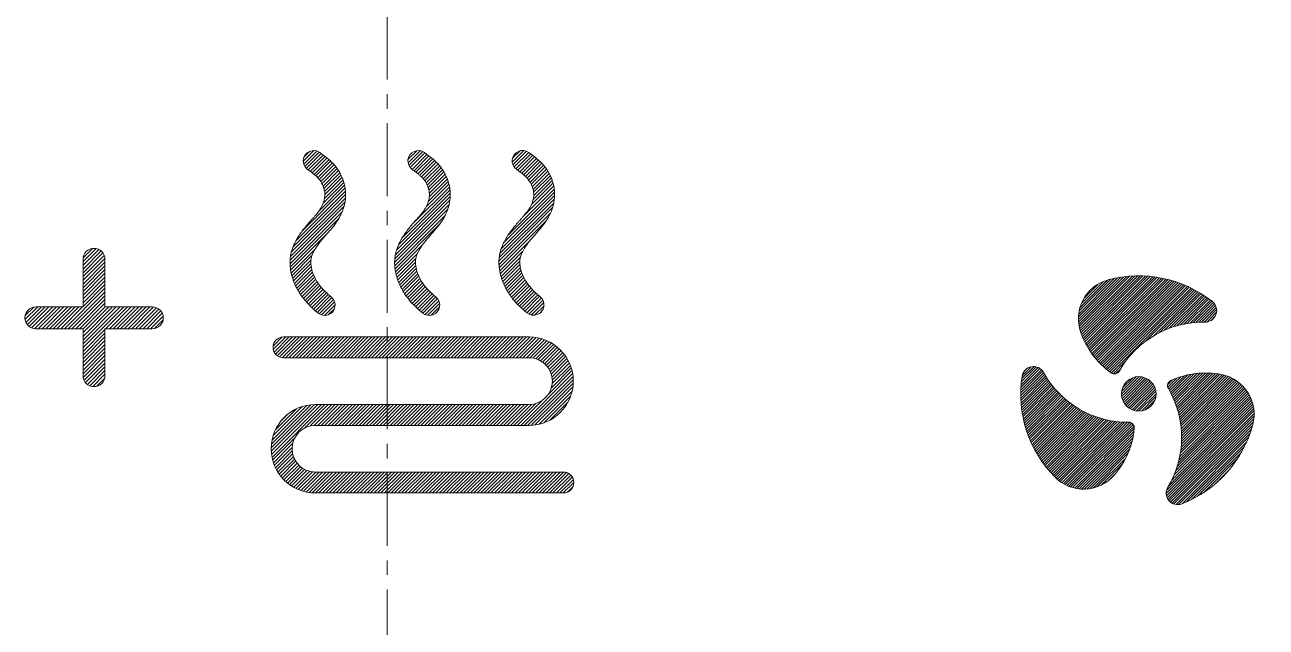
# Model space of a CAD drawing. Header units: inches. Extents: x 780 to 990, y -100 to 199.
# Drawn here: x 857.05 to 878.35, y 112.58 to 122.92 of the extents above; entities that cross this region are included whole.
import ezdxf

# ---------------------------------------------------------------- set-up
doc = ezdxf.new("R2010")
doc.units = ezdxf.units.IN
doc.header["$MEASUREMENT"] = 0
doc.linetypes.add('CENTER', pattern=[2, 1.25, -0.25, 0.25, -0.25])
doc.layers.add('05___PRT_ALL_DTM_CSYS', color=7, linetype='Continuous')
doc.layers.add('DWG', color=7, linetype='Continuous')
doc.layers.add('center', color=1, linetype='CENTER', lineweight=9)

msp = doc.modelspace()

# ---------------------------------------------------------------- hatches: boundary and pattern name
at = {"lineweight": 0}
h = msp.add_hatch(dxfattribs=at)
h.set_pattern_fill('ANSI31', color=256, scale=0.01315094)
h.set_pattern_definition([(44.99999999999999, (-415.9394009374969, 684.0911130466941), (-0.02952470235820329, 0.02952470235820329), [])])
edge = h.paths.add_edge_path()
edge.add_spline(control_points=[(862.3097151967909, 118.2471588586612), (862.309129939335, 118.2476476022958), (862.09979800669, 118.4224590002619), (861.9990057116433, 118.5820865617728), (861.9356354161114, 118.8917286951501), (862.0473331357939, 119.1127131228921), (862.207544811396, 119.3062614333067), (862.4329849691617, 119.5463476422411), (862.579927710733, 119.8714629297884), (862.5282430427383, 120.2558630649408), (862.4134069805573, 120.5052791009801), (862.1129457737666, 120.7238724453467), (862.1112124587912, 120.7251334778771)], knot_values=[0, 0, 0, 0, 0.1001906266875258, 0.4896265929185003, 0.7319578506204525, 0.9084010807979673, 1.17333165495816, 1.445123711430301, 1.841869684385785, 2.140429360181183, 2.478949351856097, 2.758700880470747, 2.758700880470747, 2.758700880470747, 2.758700880470747], degree=3, periodic=0)
edge.add_arc((862.0059304173415, 120.5804211616181), 0.1789579915200388, 53.9631186548338, 233.9645692974881)
edge.add_spline(control_points=[(861.9006520402495, 120.4357061794413), (861.9196979390385, 120.4218497828168), (861.937726936409, 120.4087249786162), (861.9714430389099, 120.3836486287287), (861.9871284820379, 120.3716979338445), (862.0159309488031, 120.3488221574681), (862.0290452653594, 120.3378993396576), (862.052629535016, 120.3170290777371), (862.0630968383398, 120.307086407499), (862.0740191619884, 120.2958600993412), (862.0756747135679, 120.294131100661), (862.078428501391, 120.29120836974), (862.0795512071168, 120.2900028228015), (862.0817962388833, 120.2875639700351), (862.0829139397015, 120.2863355866628), (862.0862519153875, 120.2826241129388), (862.0884570603762, 120.2801146937948), (862.095006632197, 120.2724856982889), (862.0992851376818, 120.2672653110065), (862.1118161771615, 120.2512403802544), (862.1197630852807, 120.2400712216757), (862.1374462128938, 120.2126606640452), (862.1467292693746, 120.196090286783), (862.163002073396, 120.1622288520426), (862.1699911622413, 120.1449404156807), (862.1774096380527, 120.1225567265236), (862.1789833152657, 120.1174837777501), (862.1819387365217, 120.1072664997508), (862.1833174976432, 120.1021313116274), (862.1871514593681, 120.0866692457456), (862.1893038784424, 120.0762858919023), (862.1941021004354, 120.0476105787057), (862.1958807795568, 120.0292940461157), (862.1968871236263, 119.9932304912741), (862.1961162931243, 119.9754869075771), (862.1938834022135, 119.9561097153292), (862.1936129523779, 119.9539392587743), (862.1930263882755, 119.9495611982935), (862.1927110730253, 119.9473604131086), (862.1916983250226, 119.9407235741931), (862.1909340674333, 119.9362529811572), (862.18836910864, 119.9227114939382), (862.1862957490034, 119.9135101989723), (862.1797447608301, 119.8884765453393), (862.1745869111951, 119.8723842605171), (862.1621923296466, 119.8398130653923), (862.1549558349202, 119.823336450214), (862.1385614898722, 119.7904867876858), (862.1294042024642, 119.7741150639527), (862.1162966063434, 119.7530100265824), (862.1130879600064, 119.7480028980058), (862.1032368874316, 119.733093829409), (862.0964727120067, 119.7234514602779), (862.0814193298352, 119.7031366655222), (862.0732156105137, 119.6925892320688), (862.0554510354436, 119.670636727296), (862.0458905968467, 119.6592326610187), (862.0254791468228, 119.6354882185995), (862.0146285342785, 119.6231484240148), (861.9917593572886, 119.5974262122969), (861.9797409946991, 119.5840440300236), (861.9610436169028, 119.5631679244803), (861.9547426594395, 119.5561231148943), (861.9432123630154, 119.5431710073245), (861.9380162953444, 119.5373124661915), (861.923054090596, 119.5203482138964), (861.9131853112999, 119.5090476227604), (861.8829835842284, 119.4739301778105), (861.8623264704315, 119.449199367522), (861.8208189141337, 119.396807341278), (861.799967316118, 119.3691427457682), (861.7737669572948, 119.3316492995967), (861.7681245475856, 119.3234086235512), (861.7576760430024, 119.3078018473355), (861.752861082136, 119.3004702071128), (861.7434673389321, 119.2858654492928), (861.7388862636676, 119.278599581206), (861.7323659779763, 119.2680334014233), (861.7303982786912, 119.264815233785), (861.7264456990347, 119.2582866797985), (861.7244649441177, 119.2549828187503), (861.7185140725383, 119.2449500771093), (861.7145352845114, 119.2381000992714), (861.7026046556325, 119.2170441134395), (861.6946570284877, 119.2023326996548), (861.6774553585606, 119.168335733305), (861.6682550263745, 119.1487224926155), (861.6507544067722, 119.1071054726074), (861.6424528293378, 119.0850979260536), (861.6286694076466, 119.0422844487226), (861.6229505089509, 119.0218636545767), (861.6163233385209, 118.993020244986), (861.6146991597384, 118.9853961375898), (861.6123435615341, 118.9733331976691), (861.6115400092044, 118.969000160699), (861.6100215051615, 118.9603643626941), (861.6093053989348, 118.9560557405969), (861.607283242091, 118.9431605675359), (861.6061033645042, 118.9346047909067), (861.603041593517, 118.9090803850434), (861.6016374632723, 118.8922558115817), (861.5994819565935, 118.8496362156559), (861.5995527766386, 118.824180280401), (861.6019465351187, 118.7745473439152), (861.6042687282884, 118.7503679436766), (861.6107215884354, 118.7033018200137), (861.6148524219357, 118.6804134103689), (861.6245678631926, 118.6358840536903), (861.6301529613088, 118.6142421345551), (861.6424992880434, 118.5721411728121), (861.6492610109913, 118.5516816776838), (861.6699909162749, 118.4947162890499), (861.6853531178717, 118.459042048793), (861.7190995238948, 118.390587669142), (861.7374796287245, 118.3578114528719), (861.7765773741435, 118.2951341994381), (861.7972945513507, 118.265230928517), (861.8404865478301, 118.2081613096173), (861.862961756186, 118.1809932921004), (861.9091888149246, 118.1292092204201), (861.9329413555065, 118.1045921689934), (861.9648298872012, 118.0736973981678), (861.9725723177248, 118.0663590205368), (861.9827531847973, 118.0569101668551), (861.9851564820951, 118.05469418677), (861.9923769654938, 118.0480792587771), (861.9971397937738, 118.0437728135235), (862.0108221711903, 118.0315361917158), (862.0195876468301, 118.0238670810107), (862.0433450374089, 118.0033724799783), (862.0577842356101, 117.9912543494775), (862.074327718899, 117.9774236167369), (862.077337982159, 117.9749097942889), (862.0802980088033, 117.9724379006482)], knot_values=[0.001761958817719006, 0.001761958817719006, 0.001761958817719006, 0.001761958817719006, 27.47980420069713, 27.47980420069713, 54.95960840139426, 54.95960840139426, 82.43941260209138, 82.43941260209138, 109.9192168027885, 109.9192168027885, 114.9749106740222, 114.9749106740222, 118.5402875313294, 118.5402875313294, 122.1056643886367, 122.1056643886367, 129.2364181032511, 129.2364181032511, 143.4979255324801, 143.4979255324801, 172.0209403909379, 172.0209403909379, 211.2614543559491, 211.2614543559491, 250.5019683209604, 250.5019683209604, 262.0174589186029, 262.0174589186029, 273.5329495162454, 273.5329495162454, 296.5639307115303, 296.5639307115303, 337.057027430015, 337.057027430015, 377.5501241484997, 377.5501241484997, 382.6842372631967, 382.6842372631967, 387.8183503778938, 387.8183503778938, 398.0865766072878, 398.0865766072878, 418.623029066076, 418.623029066076, 453.1127253327698, 453.1127253327698, 487.6024215994636, 487.6024215994636, 522.0921178661573, 522.0921178661573, 532.9037928088926, 532.9037928088926, 554.5271426943633, 554.5271426943633, 576.150492579834, 576.150492579834, 597.7738424653047, 597.7738424653047, 619.3971923507754, 619.3971923507754, 641.0205422362461, 641.0205422362461, 651.6952066951029, 651.6952066951029, 660.2215244667004, 660.2215244667004, 676.0917781246911, 676.0917781246911, 708.2908409379833, 708.2908409379833, 740.4899037512754, 740.4899037512754, 749.3769711051133, 749.3769711051133, 757.049056555656, 757.049056555656, 764.447312350893, 764.447312350893, 767.6642577709391, 767.6642577709391, 770.8812031909853, 770.8812031909853, 777.3150940310777, 777.3150940310777, 790.1828757112625, 790.1828757112625, 805.6242304618511, 805.6242304618511, 821.0655852124397, 821.0655852124397, 833.9961604063092, 833.9961604063092, 838.5495771745099, 838.5495771745099, 841.0981062436292, 841.0981062436292, 843.6466353127486, 843.6466353127486, 848.7436934509874, 848.7436934509874, 858.9378097274649, 858.9378097274649, 874.9252170698754, 874.9252170698754, 890.9126244122859, 890.9126244122859, 906.9000317546964, 906.9000317546964, 922.887439097107, 922.887439097107, 938.8748464395175, 938.8748464395175, 968.6532799664955, 968.6532799664955, 998.4317134934735, 998.4317134934735, 1028.210147020451, 1028.210147020451, 1057.988580547429, 1057.988580547429, 1087.767014074407, 1087.767014074407, 1097.242890400829, 1097.242890400829, 1100.165080173098, 1100.165080173098, 1106.009459717636, 1106.009459717636, 1117.165570737969, 1117.165570737969, 1137.131530845926, 1137.131530845926, 1141.661154510782, 1141.661154510782, 1141.661154510782, 1141.661154510782], degree=3, periodic=0)
edge.add_arc((862.1950066027962, 118.1097983796558), 0.1789579915201482, 230.1350235373266, 410.1350235373561)
edge = h.paths.add_edge_path()
edge.add_spline(control_points=[(863.696117592041, 120.4359407752609), (863.7151634940633, 120.4220843762869), (863.7331924943815, 120.4089595699823), (863.7669085994689, 120.383883218171), (863.7825940425969, 120.3719325232865), (863.8113965093621, 120.3490567469108), (863.8245108259166, 120.3381339291), (863.8480950955741, 120.3172636671791), (863.858562398897, 120.307320996941), (863.8694847225474, 120.2960946887834), (863.8711402741251, 120.2943656901035), (863.8738940619492, 120.2914429591825), (863.875016767674, 120.2902374122442), (863.8772617994396, 120.2877985594772), (863.8783795002587, 120.286570176105), (863.8817174759438, 120.2828587023808), (863.8839226209352, 120.2803492832375), (863.8904721927543, 120.2727202877309), (863.894750698239, 120.2674999004492), (863.9072817377187, 120.2514749696969), (863.9152286458361, 120.2403058111175), (863.932911773451, 120.2128952534873), (863.9421948299319, 120.196324876225), (863.958467633955, 120.1624634414846), (863.9654567227985, 120.1451750051231), (863.9728751986099, 120.1227913159656), (863.974448875821, 120.1177183671921), (863.9774042970807, 120.1075010891928), (863.9787830582004, 120.1023659010698), (863.9826170199271, 120.0869038351876), (863.9847694389996, 120.0765204813447), (863.9895676609926, 120.0478451681482), (863.9913463401131, 120.0295286355584), (863.9923526841835, 119.9934650807168), (863.9915818536815, 119.9757214970192), (863.9893489627707, 119.9563443047712), (863.989078512936, 119.9541738482167), (863.9884919488309, 119.9497957877359), (863.9881766335834, 119.9475950025508), (863.9871638855789, 119.9409581636351), (863.9863996279914, 119.9364875705992), (863.9838346691981, 119.9229460833802), (863.9817613095624, 119.9137447884146), (863.9752103213873, 119.8887111347811), (863.9700524717514, 119.8726188499589), (863.9576578902056, 119.8400476548348), (863.9504213954756, 119.8235710396562), (863.9340270504313, 119.7907213771278), (863.9248697630214, 119.7743496533947), (863.9117621669006, 119.7532446160245), (863.9085535205636, 119.7482374874479), (863.8987024479889, 119.7333284188517), (863.891938272564, 119.7236860497199), (863.8768848903906, 119.7033712549642), (863.8686811710727, 119.6928238215108), (863.8509165960027, 119.670871316738), (863.8413561574021, 119.6594672504612), (863.8209447073809, 119.635722808042), (863.8100940948357, 119.6233830134573), (863.7872249178458, 119.5976608017389), (863.7752065552572, 119.584278619466), (863.7565091774618, 119.5634025139228), (863.7502082199949, 119.5563577043368), (863.7386779235726, 119.5434055967667), (863.7334818559016, 119.537547055634), (863.7185196511532, 119.5205828033389), (863.7086508718571, 119.5092822122029), (863.6784491447875, 119.4741647672527), (863.6577920309887, 119.4494339569642), (863.6162844746891, 119.3970419307203), (863.595432876677, 119.3693773352107), (863.5692325178502, 119.3318838890387), (863.5635901081446, 119.3236432129932), (863.5531416035597, 119.3080364367775), (863.5483266426932, 119.3007047965555), (863.5389328994911, 119.2861000387348), (863.5343518242248, 119.2788341706481), (863.5278315385335, 119.2682679908651), (863.5258638392484, 119.2650498232275), (863.5219112595901, 119.2585212692409), (863.5199305046749, 119.2552174081923), (863.5139796330973, 119.2451846665516), (863.5100008450686, 119.2383346887135), (863.4980702161897, 119.2172787028815), (863.4901225890449, 119.2025672890973), (863.4729209191169, 119.1685703227473), (863.4637205869317, 119.1489570820582), (863.4462199673312, 119.1073400620499), (863.437918389895, 119.0853325154961), (863.4241349682038, 119.042519038165), (863.4184160695081, 119.0220982440194), (863.41178889908, 118.9932548344287), (863.4101647202974, 118.9856307270325), (863.4078091220913, 118.9735677871116), (863.4070055697634, 118.9692347501414), (863.4054870657187, 118.9605989521359), (863.404770959492, 118.9562903300392), (863.4027488026481, 118.9433951569784), (863.4015689250614, 118.9348393803492), (863.3985071540742, 118.9093149744854), (863.3971030238276, 118.892490401024), (863.3949475171507, 118.849870805098), (863.395018337194, 118.8244148698435), (863.3974120956759, 118.7747819333575), (863.3997342888456, 118.7506025331186), (863.4061871489926, 118.7035364094557), (863.4103179824929, 118.6806479998109), (863.4200334237489, 118.6361186431328), (863.425618521866, 118.6144767239976), (863.4379648486006, 118.5723757622546), (863.4447265715485, 118.551916267126), (863.4654564768321, 118.4949508784919), (863.4808186784289, 118.4592766382351), (863.5145650844511, 118.3908222585845), (863.5329451892835, 118.3580460423144), (863.5720429347007, 118.2953687888804), (863.5927601119079, 118.2654655179597), (863.6359521083873, 118.2083958990596), (863.6584273167414, 118.1812278815424), (863.7046543754818, 118.1294438098624), (863.7284069160628, 118.1048267584356), (863.7602954477575, 118.0739319876103), (863.7680378782811, 118.0665936099791), (863.7782187453545, 118.0571447562973), (863.7806220426505, 118.054928776212), (863.7878425260519, 118.0483138482198), (863.792605354331, 118.0440074029655), (863.8062877317475, 118.0317707811578), (863.8150532073873, 118.0241016704531), (863.838810597967, 118.003607069421), (863.8532497961673, 117.9914889389195), (863.8697932794562, 117.9776582061793), (863.8728035427162, 117.9751443837313), (863.8757635693623, 117.9726724900905)], knot_values=[0.00175774315470717, 0.00175774315470717, 0.00175774315470717, 0.00175774315470717, 27.47980420069713, 27.47980420069713, 54.95960840139426, 54.95960840139426, 82.43941260209138, 82.43941260209138, 109.9192168027885, 109.9192168027885, 114.9749106740222, 114.9749106740222, 118.5402875313294, 118.5402875313294, 122.1056643886367, 122.1056643886367, 129.2364181032511, 129.2364181032511, 143.4979255324801, 143.4979255324801, 172.0209403909379, 172.0209403909379, 211.2614543559491, 211.2614543559491, 250.5019683209604, 250.5019683209604, 262.0174589186029, 262.0174589186029, 273.5329495162454, 273.5329495162454, 296.5639307115303, 296.5639307115303, 337.057027430015, 337.057027430015, 377.5501241484997, 377.5501241484997, 382.6842372631967, 382.6842372631967, 387.8183503778938, 387.8183503778938, 398.0865766072878, 398.0865766072878, 418.623029066076, 418.623029066076, 453.1127253327698, 453.1127253327698, 487.6024215994636, 487.6024215994636, 522.0921178661573, 522.0921178661573, 532.9037928088926, 532.9037928088926, 554.5271426943633, 554.5271426943633, 576.150492579834, 576.150492579834, 597.7738424653047, 597.7738424653047, 619.3971923507754, 619.3971923507754, 641.0205422362461, 641.0205422362461, 651.6952066951029, 651.6952066951029, 660.2215244667004, 660.2215244667004, 676.0917781246911, 676.0917781246911, 708.2908409379833, 708.2908409379833, 740.4899037512754, 740.4899037512754, 749.3769711051133, 749.3769711051133, 757.049056555656, 757.049056555656, 764.447312350893, 764.447312350893, 767.6642577709391, 767.6642577709391, 770.8812031909853, 770.8812031909853, 777.3150940310777, 777.3150940310777, 790.1828757112625, 790.1828757112625, 805.6242304618511, 805.6242304618511, 821.0655852124397, 821.0655852124397, 833.9961604063092, 833.9961604063092, 838.5495771745099, 838.5495771745099, 841.0981062436292, 841.0981062436292, 843.6466353127486, 843.6466353127486, 848.7436934509874, 848.7436934509874, 858.9378097274649, 858.9378097274649, 874.9252170698754, 874.9252170698754, 890.9126244122859, 890.9126244122859, 906.9000317546964, 906.9000317546964, 922.887439097107, 922.887439097107, 938.8748464395175, 938.8748464395175, 968.6532799664955, 968.6532799664955, 998.4317134934735, 998.4317134934735, 1028.210147020451, 1028.210147020451, 1057.988580547429, 1057.988580547429, 1087.767014074407, 1087.767014074407, 1097.242890400829, 1097.242890400829, 1100.165080173098, 1100.165080173098, 1106.009459717636, 1106.009459717636, 1117.165570737969, 1117.165570737969, 1137.131530845926, 1137.131530845926, 1141.661154510782, 1141.661154510782, 1141.661154510782, 1141.661154510782], degree=3, periodic=0)
edge.add_arc((863.9904721633561, 118.1100329690942), 0.1789579915199941, 230.1350235374695, 410.1350235374152)
edge.add_spline(control_points=[(864.1051807573481, 118.2473934481032), (864.104595499894, 118.2478821917383), (863.8952635672454, 118.422693589703), (863.7944712721987, 118.5823211512152), (863.7311009766668, 118.8919632845926), (863.8427986963529, 119.1129477123341), (864.0030103719514, 119.3064960227492), (864.228450529718, 119.5465822316835), (864.3753932712902, 119.8716975192308), (864.3237086032937, 120.2560976543828), (864.2088725411127, 120.5055136904228), (863.9084113343229, 120.7241070347891), (863.9066780193484, 120.7253680673196)], knot_values=[0, 0, 0, 0, 0.1001906266882149, 0.4896265929195435, 0.7319578506214449, 0.9084010807989278, 1.173331654958933, 1.445123711431541, 1.841869684386813, 2.140429360182338, 2.478949351857121, 2.758700880471844, 2.758700880471844, 2.758700880471844, 2.758700880471844], degree=3, periodic=0)
edge.add_arc((863.8013959781424, 120.5806557508834), 0.178957991519986, 53.96311875349794, 233.9645657307568)
edge = h.paths.add_edge_path()
edge.add_spline(control_points=[(865.8952674207953, 118.2498043301421), (865.8946821633394, 118.250293073777), (865.6853502306935, 118.4251044717431), (865.5845579356442, 118.5847320332533), (865.5211876401122, 118.8943741666313), (865.6328853597984, 119.1153585943728), (865.7930970353968, 119.3089069047879), (866.0185371931643, 119.5489931137222), (866.1654799347366, 119.8741084012693), (866.11379526674, 120.2585085364222), (865.998959204559, 120.5079245724601), (865.6984979977701, 120.7265179168274), (865.6967646827939, 120.7277789493576)], knot_values=[0, 0, 0, 0, 0.1001906266878703, 0.4896265929199817, 0.7319578506218832, 0.9084010807994389, 1.173331654959445, 1.445123711431672, 1.841869684386987, 2.140429360182654, 2.4789493518576, 2.758700880470704, 2.758700880470704, 2.758700880470704, 2.758700880470704], degree=3, periodic=0)
edge.add_arc((865.5914826393332, 120.5830666345619), 0.1789579915199588, 53.96311785641803, 233.9645740126084)
edge.add_spline(control_points=[(865.4862042741483, 120.4383516437227), (865.5052501692849, 120.4244952497518), (865.5232791633321, 120.4113704479258), (865.5569952629144, 120.3862941002099), (865.5726807060405, 120.3743434053259), (865.6014831728075, 120.3514676289493), (865.6145974893611, 120.3405448111387), (865.6381817590177, 120.3196745492178), (865.6486490623424, 120.3097318789797), (865.659571385992, 120.2985055708221), (865.6612269375705, 120.2967765721422), (865.6639807253928, 120.2938538412209), (865.6651034311203, 120.2926482942826), (865.667348462885, 120.2902094415161), (865.6684661637041, 120.2889810581437), (865.6718041393892, 120.2852695844197), (865.6740092843788, 120.2827601652758), (865.6805588562006, 120.2751311697698), (865.6848373616854, 120.2699107824881), (865.6973684011632, 120.2538858517356), (865.7053153092843, 120.2427166931562), (865.7229984368973, 120.2153061355262), (865.7322814933782, 120.1987357582635), (865.7485542973996, 120.1648743235237), (865.7555433862458, 120.1475858871616), (865.7629618620563, 120.1252021980045), (865.7645355392692, 120.1201292492308), (865.7674909605244, 120.109911971232), (865.7688697216458, 120.1047767831085), (865.7727036833717, 120.0893147172267), (865.7748561024441, 120.0789313633834), (865.779654324439, 120.0502560501866), (865.7814330035585, 120.0319395175969), (865.7824393476308, 119.9958759627553), (865.7816685171279, 119.9781323790581), (865.7794356262152, 119.9587551868102), (865.7791651763823, 119.9565847302552), (865.778578612279, 119.9522066697746), (865.7782632970288, 119.9500058845893), (865.7772505490252, 119.943369045674), (865.7764862914378, 119.9388984526384), (865.7739213326427, 119.9253569654193), (865.7718479730061, 119.9161556704531), (865.7652969848336, 119.8911220168202), (865.7601391351968, 119.875029731998), (865.7477445536501, 119.8424585368733), (865.7405080589219, 119.8259819216951), (865.7241137138767, 119.7931322591667), (865.7149564264669, 119.7767605354337), (865.7018488303461, 119.7556554980632), (865.6986401840118, 119.7506483694863), (865.6887891114352, 119.7357393008907), (865.6820249360094, 119.7260969317586), (865.666971553836, 119.7057821370032), (865.6587678345163, 119.6952347035499), (865.641003259449, 119.6732821987769), (865.6314428208475, 119.6618781324999), (865.6110313708273, 119.6381336900805), (865.600180758282, 119.625793895496), (865.5773115812922, 119.6000716837776), (865.5652932187008, 119.5866895015045), (865.5465958409054, 119.5658133959615), (865.540294883444, 119.5587685863755), (865.5287645870162, 119.5458164788054), (865.5235685193479, 119.5399579376725), (865.5086063146005, 119.5229936853773), (865.4987375353035, 119.511693094242), (865.4685358082338, 119.4765756492914), (865.4478786944333, 119.4518448390034), (865.4063711381355, 119.399452812759), (865.3855195401215, 119.3717882172494), (865.3593191812965, 119.3342947710776), (865.3536767715891, 119.3260540950321), (865.3432282670042, 119.310447318816), (865.3384133061386, 119.303115678594), (865.3290195629365, 119.2885109207739), (865.3244384876702, 119.2812450526872), (865.3179182019799, 119.2706788729043), (865.3159505026947, 119.2674607052659), (865.3119979230382, 119.2609321512796), (865.3100171681185, 119.257628290231), (865.3040662965409, 119.2475955485905), (865.3000875085131, 119.2407455707519), (865.2881568796352, 119.2196895849204), (865.2802092524921, 119.204978171136), (865.2630075825623, 119.1709812047864), (865.2538072503771, 119.1513679640967), (865.2363066307767, 119.1097509440884), (865.2280050533395, 119.0877433975346), (865.2142216316483, 119.0449299202035), (865.2085027329535, 119.0245091260577), (865.2018755625236, 118.9956657164672), (865.2002513837438, 118.988041609071), (865.1978957855367, 118.97597866915), (865.197092233208, 118.9716456321801), (865.1955737291651, 118.9630098341746), (865.1948576229374, 118.9587012120776), (865.1928354660936, 118.9458060390169), (865.1916555885086, 118.9372502623874), (865.1885938175205, 118.9117258565244), (865.1871896872749, 118.8949012830627), (865.1850341805971, 118.8522816871371), (865.1851050006412, 118.8268257518819), (865.1874987591223, 118.7771928153962), (865.1898209522901, 118.7530134151578), (865.1962738124371, 118.7059472914949), (865.2004046459392, 118.6830588818498), (865.2101200871953, 118.6385295251712), (865.2157051853114, 118.6168876060363), (865.228051512046, 118.5747866442928), (865.2348132349948, 118.5543271491647), (865.2555431402766, 118.4973617605306), (865.2709053418735, 118.461687520274), (865.3046517478965, 118.3932331406232), (865.3230318527299, 118.3604569243531), (865.362129598147, 118.2977796709188), (865.3828467753533, 118.267876399998), (865.4260387718346, 118.2108067810983), (865.4485139801886, 118.1836387635815), (865.4947410389291, 118.1318546919013), (865.5184935795082, 118.1072376404744), (865.5503821112038, 118.0763428696487), (865.5581245417275, 118.069004492018), (865.5683054088008, 118.0595556383362), (865.5707087060969, 118.0573396582511), (865.5779291894983, 118.0507247302583), (865.5826920177765, 118.046418285004), (865.5963743951929, 118.0341816631965), (865.6051398708337, 118.0265125524919), (865.6288972614134, 118.0060179514592), (865.643336459611, 117.9938998209578), (865.6598799429016, 117.9800690882178), (865.6628902061607, 117.9775552657705), (865.665850232806, 117.9750833721289)], knot_values=[0.001766717748335235, 0.001766717748335235, 0.001766717748335235, 0.001766717748335235, 27.47980420069713, 27.47980420069713, 54.95960840139426, 54.95960840139426, 82.43941260209138, 82.43941260209138, 109.9192168027885, 109.9192168027885, 114.9749106740222, 114.9749106740222, 118.5402875313294, 118.5402875313294, 122.1056643886367, 122.1056643886367, 129.2364181032511, 129.2364181032511, 143.4979255324801, 143.4979255324801, 172.0209403909379, 172.0209403909379, 211.2614543559491, 211.2614543559491, 250.5019683209604, 250.5019683209604, 262.0174589186029, 262.0174589186029, 273.5329495162454, 273.5329495162454, 296.5639307115303, 296.5639307115303, 337.057027430015, 337.057027430015, 377.5501241484997, 377.5501241484997, 382.6842372631967, 382.6842372631967, 387.8183503778938, 387.8183503778938, 398.0865766072878, 398.0865766072878, 418.623029066076, 418.623029066076, 453.1127253327698, 453.1127253327698, 487.6024215994636, 487.6024215994636, 522.0921178661573, 522.0921178661573, 532.9037928088926, 532.9037928088926, 554.5271426943633, 554.5271426943633, 576.150492579834, 576.150492579834, 597.7738424653047, 597.7738424653047, 619.3971923507754, 619.3971923507754, 641.0205422362461, 641.0205422362461, 651.6952066951029, 651.6952066951029, 660.2215244667004, 660.2215244667004, 676.0917781246911, 676.0917781246911, 708.2908409379833, 708.2908409379833, 740.4899037512754, 740.4899037512754, 749.3769711051133, 749.3769711051133, 757.049056555656, 757.049056555656, 764.447312350893, 764.447312350893, 767.6642577709391, 767.6642577709391, 770.8812031909853, 770.8812031909853, 777.3150940310777, 777.3150940310777, 790.1828757112625, 790.1828757112625, 805.6242304618511, 805.6242304618511, 821.0655852124397, 821.0655852124397, 833.9961604063092, 833.9961604063092, 838.5495771745099, 838.5495771745099, 841.0981062436292, 841.0981062436292, 843.6466353127486, 843.6466353127486, 848.7436934509874, 848.7436934509874, 858.9378097274649, 858.9378097274649, 874.9252170698754, 874.9252170698754, 890.9126244122859, 890.9126244122859, 906.9000317546964, 906.9000317546964, 922.887439097107, 922.887439097107, 938.8748464395175, 938.8748464395175, 968.6532799664955, 968.6532799664955, 998.4317134934735, 998.4317134934735, 1028.210147020451, 1028.210147020451, 1057.988580547429, 1057.988580547429, 1087.767014074407, 1087.767014074407, 1097.242890400829, 1097.242890400829, 1100.165080173098, 1100.165080173098, 1106.009459717636, 1106.009459717636, 1117.165570737969, 1117.165570737969, 1137.131530845926, 1137.131530845926, 1141.661154510782, 1141.661154510782, 1141.661154510782, 1141.661154510782], degree=3, periodic=0)
edge.add_arc((865.7805588268006, 118.1124438511352), 0.1789579915199941, 230.1350235355564, 410.1350235355564)
h.paths.add_polyline_path([(865.7020321876203, 117.2044068149324, -1), (865.7020321876203, 116.4026444197391), (862.0353053682352, 116.4026444197391, 1), (862.0353053682352, 114.8846408478283), (866.2924686771707, 114.8846408478283, 1), (866.2924686771707, 115.2425568308684), (862.0353053682352, 115.2425568308684, -1), (862.0353053682352, 116.0447284366988), (865.7020321876203, 116.0447284366988, 1), (865.7020321876203, 117.5623227979723), (861.4866983691195, 117.5623227979723, 1), (861.4866983691195, 117.2044068149324)])
h = msp.add_hatch(dxfattribs=at)
h.set_pattern_fill('ANSI31', color=256, scale=0.0142945)
h.set_pattern_definition([(45, (-527.2697374327358, 733.3873280205084), (-0.03209206778065574, 0.03209206778065575), [])])
h.paths.add_polyline_path([(858.0474245885175, 116.8976078919389, 1), (858.4237273010162, 116.8976078919389), (858.4237273010162, 117.7020215725111), (859.2363226009415, 117.7020215725111, 1), (859.2363226009415, 118.0783242850105), (858.4237273010162, 118.0783242850105), (858.4237273010162, 118.8934946118996, 1), (858.0474245885175, 118.8934946118996), (858.0474245885175, 118.0783242850105), (857.2364336979176, 118.0783242850105, 1), (857.2364336979176, 117.7020215725111), (858.0474245885175, 117.7020215725111)])
at = {"layer": '05___PRT_ALL_DTM_CSYS'}
h = msp.add_hatch(dxfattribs=at)
h.set_pattern_fill('ANSI31', color=256, scale=0.01)
h.set_pattern_definition([(45, (-1912.028148212872, 1550.343848510944), (-0.02245064030267288, 0.02245064030267288), [])])
edge = h.paths.add_edge_path()
edge.add_arc((886.9182846473173, 114.9904788475931), 0.305837999765572, 179.9999999999867, 360.0000000000133)
edge.add_line((887.2241226470828, 114.9904788475931), (887.2241226470828, 118.4864053639374))
edge.add_arc((886.9182846473173, 118.4864053639374), 0.305837999765572, 5.324531281781661e-12, 179.9999999999947)
edge.add_line((886.6124466475517, 118.4864053639374), (886.6124466475517, 114.9904788475931))
edge = h.paths.add_edge_path()
edge.add_arc((888.3863070461916, 114.9904788475944), 0.305837999765572, 179.9999999999867, 360.0000000000133)
edge.add_line((888.6921450459572, 114.9904788475945), (888.6921450459572, 118.7836382700546))
edge.add_arc((888.3863070461916, 118.7836382700546), 0.305837999765572, 5.324531281781661e-12, 179.9999999999947)
edge.add_line((888.0804690464261, 118.7836382700546), (888.0804690464261, 114.9904788475945))
edge = h.paths.add_edge_path()
edge.add_arc((884.8385862489117, 114.9904788475935), 0.305837999765572, 179.9999999999867, 360.0000000000133)
edge.add_line((885.1444242486773, 114.9904788475936), (885.1444242486773, 118.0653254136053))
edge.add_arc((884.8385862489117, 118.0653254136053), 0.305837999765572, 5.324531281781661e-12, 179.9999999999947)
edge.add_line((884.5327482491462, 118.0653254136053), (884.5327482491462, 114.9904788475936))
edge = h.paths.add_edge_path()
edge.add_arc((883.3705638500392, 114.9904788475936), 0.305837999765572, -179.99999999999204, 3.461764208623208e-11, ccw=False)
edge.add_line((883.0647258502736, 114.9904788475936), (883.0647258502736, 117.768092507489))
edge.add_arc((883.3705638500392, 117.768092507489), 0.305837999765572, 5.286437954055145e-12, 179.9999999999947, ccw=False)
edge.add_line((883.6764018498047, 117.768092507489), (883.6764018498047, 114.9904788475938))
edge = h.paths.add_edge_path()
edge.add_arc((881.2908654516336, 117.3470125571569), 0.305837999765572, 5.324531281781661e-12, 179.9999999999947)
edge.add_line((880.9850274518681, 117.3470125571569), (880.9850274518681, 114.9904788475936))
edge.add_arc((881.2908654516336, 114.9904788475935), 0.305837999765572, 179.9999999999867, 360.0000000000133)
edge.add_line((881.5967034513992, 114.9904788475936), (881.5967034513992, 117.3470125571569))
edge = h.paths.add_edge_path()
edge.add_arc((879.8228430527593, 114.9904788475936), 0.305837999765572, -179.99999999999204, 3.461764208623208e-11, ccw=False)
edge.add_line((879.5170050529937, 114.9904788475936), (879.5170050529937, 117.0497796510402))
edge.add_arc((879.8228430527593, 117.0497796510402), 0.305837999765572, 5.286437954055145e-12, 179.9999999999947, ccw=False)
edge.add_line((880.1286810525248, 117.0497796510402), (880.1286810525248, 114.9904788475938))
h.paths.add_polyline_path([(883.4397044224911, 119.1905209637906), (883.5984889415881, 119.114737443312), (883.7753171560357, 119.0894762698197), (883.8907968062881, 119.1003024870309), (884.0640162816658, 119.1616510512275), (884.190322149128, 119.2446520498464), (884.3094105384512, 119.3817841345206), (884.3707591026482, 119.5116987410536), (884.3996290152113, 119.6885269555017), (884.3851940589298, 119.8256590401768), (884.3274542338036, 119.9916610374137), (884.2191920616929, 120.1324018611588), (884.118147367722, 120.2154028597768), (883.959362848625, 120.2911863802545), (883.7825346341765, 120.3164475537472), (883.7247948090512, 120.3128388146768), (883.5479665946027, 120.2731426849026), (883.3963995536465, 120.1829242081433), (883.3819645973649, 120.1684892518622), (883.2592674689727, 120.0349659062584), (883.1834839484959, 119.8797901262326), (883.1618315140718, 119.6993531727128), (883.1690489922125, 119.5946997396725), (883.2267888173387, 119.4286977424356), (883.3314422503804, 119.2807394405498)])
h.paths.add_polyline_path([(881.4657241509963, 119.1039112261008), (881.6461611045156, 119.0714325744682), (881.6894659733603, 119.0750413135386), (881.8662941878079, 119.1219549214541), (881.8987728394418, 119.1399986168047), (882.0395136631855, 119.2554782670575), (882.0467311413263, 119.2663044842682), (882.1225146618049, 119.4178715252245), (882.151384574368, 119.6091346959536), (882.151384574368, 120.2803601630438), (881.8771204050186, 120.2803601630438), (881.8771204050186, 119.6849182164318), (881.8735116659477, 119.5983084787429), (881.8302067971031, 119.4395239596464), (881.7508145375555, 119.3673491782391), (881.6461611045156, 119.3420880047459), (881.537898932404, 119.370957917309), (881.4621154119263, 119.4431326987167), (881.4368542384332, 119.5008725238425), (881.4188105430817, 119.7065706508541), (881.4188105430817, 120.2803601630438), (881.1445463737323, 120.2803601630438), (881.1445463737323, 119.5838735224618), (881.1661988081555, 119.4070453080133), (881.2564172849138, 119.2518695279867), (881.3177658491109, 119.190520963791)])
h.paths.add_polyline_path([(882.4906060469825, 120.2803601630438), (882.2885166590418, 120.2803601630438), (882.2885166590418, 120.0169222109064), (882.4906060469825, 120.0169222109064), (882.4906060469825, 119.6091346959536), (882.4942147860525, 119.5153074801245), (882.5375196548971, 119.3348705266056), (882.6313468707281, 119.2049559200721), (882.7865226507533, 119.1147374433129), (882.8262187805271, 119.1039112261008), (883.0174819512581, 119.0894762698197), (883.0174819512581, 119.3529142219575), (882.9777858214834, 119.3565229610279), (882.8190013023864, 119.4070453080133), (882.8081750851757, 119.4214802642944), (882.764870216331, 119.6019172178133), (882.764870216331, 120.0169222109064), (883.0174819512581, 120.0169222109064), (883.0174819512581, 120.2803601630438), (882.764870216331, 120.2803601630438), (882.764870216331, 120.7025826342777), (882.4906060469825, 120.7025826342777)])
h.paths.add_polyline_path([(880.2279266498585, 120.5474068542515), (880.4661034285023, 119.7282230852764), (880.0005760884246, 119.7282230852764)], flags=16)
h.paths.add_polyline_path([(880.4516684722216, 120.7928011110365), (880.956891942074, 119.0894762698197), (880.6537578601615, 119.0894762698197), (880.5491044271216, 119.4431326987167), (879.9211838288761, 119.4431326987167), (879.8237478739761, 119.0894762698197), (879.5170050529937, 119.0894762698197), (880.022228522846, 120.7964098501068), (880.116055738677, 120.9479768910626), (880.2387528670693, 120.9876730208373), (880.3794936908139, 120.9263244566412)])
h.paths.add_polyline_path([(883.7789258951066, 119.3601317000978), (883.9485366314143, 119.403436568942), (884.0459725863143, 119.482828828491), (884.121756106791, 119.645222086657), (884.1253648458619, 119.6993531727128), (884.0820599770173, 119.872572648091), (884.0134939346804, 119.9591823857807), (883.8511006765143, 120.0385746453283), (883.7825346341765, 120.0494008625395), (883.6129238978697, 120.0024872546244), (883.5227054211095, 119.9303124732172), (883.4397044224911, 119.7715279541206), (883.4360956834203, 119.7029619117837), (883.4794005522649, 119.5297424364056), (883.5407491164619, 119.4539589159274), (883.6959248964872, 119.3673491782386)], flags=16)
edge = h.paths.add_edge_path()
edge.add_arc((874.3584840065598, 116.8562958426641), 0.1976633460208466, 28.99690305110565, 171.4404098346911)
edge.add_arc((876.1665046633747, 116.5841626230323), 2.026049296715088, 171.440409834621, 224.9373961455863)
edge.add_arc((875.2220330083243, 115.6417526575222), 0.691821711073689, 224.9373961456301, 319.0775742717286)
edge.add_arc((874.6555137912031, 116.1328752466234), 1.441585287738419, 319.0775742716484, 354.3298996028604)
edge.add_arc((875.9916976671632, 116.0002105584445), 0.09883167301038938, 354.3298996030041, 450.3956307627647)
edge.add_arc((875.9795821328055, 117.7547706641687), 1.655770262122388, 208.996903051075, 270.39563076254655, ccw=False)
edge = h.paths.add_edge_path()
edge.add_arc((876.1665046633748, 116.5841626230336), 0.2964950190315081, 0, 360)
edge = h.paths.add_edge_path()
edge.add_arc((877.273742230157, 116.1607382624787), 1.655770262122091, 88.99690305106465, 150.3956307625678)
edge.add_arc((875.7481908389542, 117.0275259548062), 0.09883167301057938, 234.32989960264598, 330.39563076269525, ccw=False)
edge.add_arc((876.5311737670826, 118.1183627914256), 1.441585287739125, 199.0775742716243, 234.3298996028359, ccw=False)
edge.add_arc((875.822589519987, 117.8733040522165), 0.6918217110732838, 104.9373961456358, 199.0775742716436, ccw=False)
edge.add_arc((876.1665046633743, 116.5841626230341), 2.026049296714416, 51.44040983465197, 104.93739614562321, ccw=False)
edge.add_arc((877.3061892731959, 118.0138878325867), 0.1976633460206623, -91.00309694870009, 51.4404098348943, ccw=False)
edge = h.paths.add_edge_path()
edge.add_arc((877.31282643184, 115.5012498310495), 1.441585287740588, 79.07757427168475, 114.3298996028819)
edge.add_arc((876.7596254840068, 116.7247513558494), 0.09883167301028471, 114.3298996031329, 210.3956307626516)
edge.add_arc((875.2461896271632, 115.8369789424529), 1.655770262121472, -31.003096948922007, 30.395630762584517, ccw=False)
edge.add_arc((876.8348407103689, 114.8823041938492), 0.1976633460210352, 148.9969030510092, 291.4404098344959)
edge.add_arc((876.1665046633744, 116.5841626230337), 2.026049296715904, 291.440409834651, 344.9373961456214)
edge.add_arc((877.4548914618123, 116.2374311593617), 0.691821711073547, 344.9373961456285, 439.0775742716625)

# ---------------------------------------------------------------- linework, layer by layer
at = {"lineweight": 0}
for points in [[(862.1112124587912, 120.7251334778771, 1.000009534640771), (861.9006511378261, 120.4357068360183, 1.000009534640771)], [(863.9066780193484, 120.7253680673192, 1.000009861020843), (863.6961167933109, 120.4359413564019, 1.000009861020843)], [(865.6967646827939, 120.7277789493576, 1.000010886085153), (865.4862037456392, 120.4383520282791, 1.000010886085153)], [(862.0802980088033, 117.972437900648, 1.000000000000099), (862.3097151967909, 118.2471588586612)], [(863.8757635693605, 117.9726724900905, 1.000000000000099), (864.1051807573481, 118.2473934481032)], [(865.665850232806, 117.9750833721289, 1.00000000000012), (865.8952674207935, 118.2498043301421)]]:
    msp.add_lwpolyline(points, format="xyb", dxfattribs=at)
for points in [[(858.4237273010162, 117.7020215725111), (859.2363226009415, 117.7020215725111, 1), (859.2363226009415, 118.0783242850105), (858.4237273010162, 118.0783242850105), (858.4237273010162, 118.8934946118996, 1), (858.0474245885175, 118.8934946118996), (858.0474245885175, 118.0783242850105), (857.2364336979176, 118.0783242850105, 1), (857.2364336979176, 117.7020215725111), (858.0474245885175, 117.7020215725111), (858.0474245885175, 116.8976078919389, 1), (858.4237273010162, 116.8976078919389)], [(865.7020321876203, 117.5623227979723), (861.4866983691195, 117.5623227979723, 1), (861.4866983691195, 117.2044068149324), (865.7020321876203, 117.2044068149324, -1), (865.7020321876203, 116.4026444197391), (862.0353053682352, 116.4026444197391, 1), (862.0353053682352, 114.8846408478283), (866.2924686771707, 114.8846408478283, 1), (866.2924686771707, 115.2425568308684), (862.0353053682352, 115.2425568308684, -1), (862.0353053682352, 116.0447284366988), (865.7020321876203, 116.0447284366988, 1), (865.7020321876203, 117.5623227979723)]]:
    msp.add_lwpolyline(points, format="xyb", close=True, dxfattribs=at)
for points, start_tangent, end_tangent in [([(862.309715196789, 118.2471588586612), (862.2294022038454, 118.3163410815997), (861.9929830513306, 118.6537861063621), (861.9643737997008, 118.9085713748782), (862.0371990370645, 119.0804572783375), (862.2082081340382, 119.3025429448517), (862.3929108870248, 119.5229365557598), (862.5491309705244, 119.9125407466113), (862.5197107493136, 120.2270438221199), (862.3391877386207, 120.5363750986292), (862.1112124587912, 120.7251334778771)], (-0.01656362724118974, 0.01383214739816151), (-0.01756873968361457, 0.01278172321589298)), ([(864.1051807573481, 118.2473934481032), (864.0248677644017, 118.3165756710421), (863.788448611886, 118.6540206958046), (863.759839360258, 118.9088059643207), (863.8326645976217, 119.0806918677793), (864.0036736945935, 119.3027775342937), (864.1883764475829, 119.5231711452023), (864.3445965310807, 119.9127753360534), (864.315176309869, 120.2272784115624), (864.1346532991779, 120.5366096880717), (863.9066780193466, 120.7253680673196)], (-0.01656362724184347, 0.01383214739811677), (-0.01756873968338105, 0.01278172321592402)), ([(865.8952674207953, 118.2498043301424), (865.8149544278499, 118.3189865530806), (865.5785352753333, 118.6564315778433), (865.5499260237034, 118.9112168463599), (865.6227512610672, 119.0831027498182), (865.7937603580417, 119.3051884163324), (865.9784631110292, 119.525582027241), (866.134683194527, 119.9151862180925), (866.1052629733144, 120.2296892936016), (865.9247399626242, 120.5390205701104), (865.6967646827939, 120.7277789493576)], (-0.01656362724184347, 0.01383214739811677), (-0.01756873968338104, 0.01278172321589454))]:
    msp.add_spline(points, degree=3, dxfattribs=dict(at, start_tangent=start_tangent, end_tangent=end_tangent))
for points in [[(861.9006483764283, 120.4357088449677), (861.9196956269066, 120.4218514660084), (861.9377258554646, 120.4087257825686), (861.9714430389099, 120.3836486287287), (861.9871284820379, 120.3716979338445), (862.0159309488031, 120.3488221574683), (862.0290452653594, 120.3378993396576), (862.052629535016, 120.3170290777373), (862.0630968383398, 120.307086407499), (862.0740191619884, 120.2958600993412), (862.0756747135679, 120.294131100661), (862.078428501391, 120.29120836974), (862.0795512071168, 120.2900028228015), (862.0817962388833, 120.2875639700351), (862.0829139397015, 120.2863355866628), (862.0862519153875, 120.2826241129388), (862.0884570603762, 120.2801146937948), (862.095006632197, 120.2724856982889), (862.0992851376818, 120.2672653110065), (862.1118161771615, 120.2512403802544), (862.1197630852807, 120.2400712216757), (862.1374462128938, 120.2126606640452), (862.1467292693737, 120.196090286783), (862.163002073396, 120.1622288520426), (862.1699911622413, 120.1449404156807), (862.1774096380527, 120.1225567265236), (862.1789833152657, 120.1174837777501), (862.1819387365217, 120.1072664997508), (862.1833174976432, 120.1021313116274), (862.1871514593681, 120.0866692457456), (862.1893038784424, 120.0762858919023), (862.1941021004336, 120.0476105787057), (862.1958807795568, 120.0292940461157), (862.1968871236263, 119.9932304912743), (862.1961162931243, 119.9754869075771), (862.1938834022135, 119.9561097153292), (862.1936129523779, 119.9539392587743), (862.1930263882755, 119.9495611982935), (862.1927110730253, 119.9473604131086), (862.1916983250226, 119.9407235741931), (862.1909340674333, 119.9362529811572), (862.1883691086382, 119.9227114939382), (862.1862957490034, 119.9135101989723), (862.1797447608301, 119.8884765453393), (862.1745869111933, 119.8723842605171), (862.1621923296466, 119.8398130653923), (862.1549558349202, 119.823336450214), (862.1385614898722, 119.7904867876858), (862.1294042024642, 119.7741150639527), (862.1162966063434, 119.7530100265824), (862.1130879600064, 119.7480028980058), (862.1032368874316, 119.7330938294093), (862.0964727120067, 119.7234514602781), (862.0814193298352, 119.7031366655222), (862.0732156105137, 119.6925892320688), (862.0554510354436, 119.670636727296), (862.0458905968467, 119.6592326610187), (862.0254791468228, 119.6354882185995), (862.0146285342785, 119.6231484240148), (861.9917593572868, 119.5974262122969), (861.9797409946991, 119.5840440300236), (861.9610436169028, 119.5631679244803), (861.9547426594395, 119.5561231148943), (861.9432123630145, 119.5431710073245), (861.9380162953444, 119.5373124661915), (861.923054090596, 119.5203482138964), (861.9131853112999, 119.5090476227604), (861.8829835842284, 119.4739301778105), (861.8623264704315, 119.449199367522), (861.8208189141337, 119.396807341278), (861.7999673161162, 119.3691427457682), (861.7737669572948, 119.3316492995967), (861.7681245475856, 119.3234086235512), (861.7576760430024, 119.3078018473355), (861.752861082136, 119.3004702071128), (861.7434673389321, 119.2858654492928), (861.7388862636676, 119.278599581206), (861.7323659779763, 119.2680334014233), (861.7303982786912, 119.264815233785), (861.7264456990347, 119.2582866797985), (861.7244649441177, 119.2549828187503), (861.7185140725383, 119.2449500771095), (861.7145352845096, 119.2381000992714), (861.7026046556325, 119.2170441134395), (861.6946570284877, 119.2023326996548), (861.6774553585606, 119.168335733305), (861.6682550263745, 119.1487224926157), (861.6507544067722, 119.1071054726074), (861.642452829336, 119.0850979260536), (861.6286694076448, 119.0422844487226), (861.6229505089509, 119.0218636545767), (861.6163233385209, 118.993020244986), (861.6146991597384, 118.9853961375898), (861.6123435615323, 118.9733331976691), (861.6115400092044, 118.969000160699), (861.6100215051615, 118.9603643626941), (861.6093053989348, 118.9560557405969), (861.607283242091, 118.9431605675359), (861.6061033645024, 118.9346047909067), (861.603041593517, 118.9090803850434), (861.6016374632723, 118.8922558115817), (861.5994819565935, 118.8496362156562), (861.5995527766386, 118.824180280401), (861.6019465351187, 118.7745473439152), (861.6042687282884, 118.7503679436766), (861.6107215884354, 118.7033018200139), (861.6148524219357, 118.6804134103689), (861.6245678631926, 118.6358840536903), (861.6301529613088, 118.6142421345551), (861.6424992880434, 118.5721411728121), (861.6492610109913, 118.5516816776838), (861.6699909162749, 118.4947162890499), (861.6853531178717, 118.459042048793), (861.7190995238948, 118.390587669142), (861.7374796287245, 118.3578114528719), (861.7765773741435, 118.2951341994381), (861.7972945513507, 118.265230928517), (861.8404865478301, 118.2081613096173), (861.862961756186, 118.1809932921004), (861.9091888149246, 118.1292092204204), (861.9329413555065, 118.1045921689934), (861.9648298872012, 118.0736973981678), (861.9725723177248, 118.0663590205368), (861.9827531847973, 118.0569101668551), (861.9851564820951, 118.05469418677), (861.9923769654938, 118.0480792587774), (861.9971397937738, 118.0437728135235), (862.0108221711903, 118.0315361917158), (862.0195876468301, 118.0238670810107), (862.0433450374089, 118.0033724799783), (862.0577842356101, 117.9912543494775), (862.074327718899, 117.9774236167369), (862.077337982159, 117.9749097942889), (862.0802980088033, 117.9724379006482)], [(863.6961139369864, 120.4359434344097), (863.7151611874638, 120.4220860554508), (863.7331914160236, 120.4089603720109), (863.7669085994689, 120.383883218171), (863.7825940425951, 120.3719325232865), (863.8113965093621, 120.3490567469108), (863.8245108259166, 120.3381339291), (863.8480950955741, 120.3172636671794), (863.858562398897, 120.307320996941), (863.8694847225474, 120.2960946887834), (863.8711402741251, 120.2943656901035), (863.8738940619492, 120.2914429591825), (863.875016767674, 120.2902374122442), (863.8772617994396, 120.2877985594772), (863.8783795002587, 120.286570176105), (863.8817174759438, 120.282858702381), (863.8839226209352, 120.2803492832375), (863.8904721927543, 120.2727202877311), (863.894750698239, 120.2674999004492), (863.9072817377187, 120.2514749696969), (863.9152286458361, 120.2403058111175), (863.932911773451, 120.2128952534873), (863.9421948299319, 120.196324876225), (863.9584676339532, 120.1624634414846), (863.9654567227985, 120.1451750051231), (863.9728751986099, 120.1227913159656), (863.974448875821, 120.1177183671921), (863.9774042970807, 120.1075010891928), (863.9787830582004, 120.1023659010698), (863.9826170199271, 120.0869038351876), (863.9847694389996, 120.076520481345), (863.9895676609926, 120.0478451681482), (863.9913463401131, 120.0295286355584), (863.9923526841835, 119.9934650807168), (863.9915818536815, 119.9757214970192), (863.9893489627707, 119.9563443047712), (863.989078512936, 119.9541738482167), (863.9884919488309, 119.9497957877359), (863.9881766335834, 119.9475950025511), (863.9871638855789, 119.9409581636351), (863.9863996279914, 119.9364875705992), (863.9838346691981, 119.9229460833802), (863.9817613095624, 119.9137447884148), (863.9752103213873, 119.8887111347811), (863.9700524717514, 119.8726188499589), (863.9576578902056, 119.8400476548348), (863.9504213954756, 119.8235710396562), (863.9340270504313, 119.7907213771278), (863.9248697630214, 119.7743496533947), (863.9117621669006, 119.7532446160245), (863.9085535205636, 119.7482374874479), (863.898702447987, 119.7333284188517), (863.891938272564, 119.7236860497201), (863.8768848903906, 119.7033712549642), (863.8686811710727, 119.6928238215108), (863.8509165960027, 119.6708713167382), (863.8413561574021, 119.6594672504612), (863.8209447073809, 119.635722808042), (863.8100940948357, 119.6233830134573), (863.7872249178458, 119.5976608017389), (863.7752065552572, 119.584278619466), (863.75650917746, 119.5634025139228), (863.7502082199949, 119.5563577043368), (863.7386779235726, 119.5434055967667), (863.7334818559016, 119.537547055634), (863.7185196511532, 119.5205828033389), (863.7086508718571, 119.5092822122029), (863.6784491447875, 119.4741647672527), (863.6577920309887, 119.4494339569642), (863.6162844746891, 119.3970419307203), (863.595432876677, 119.3693773352107), (863.5692325178502, 119.3318838890387), (863.5635901081446, 119.3236432129932), (863.5531416035578, 119.3080364367775), (863.5483266426932, 119.3007047965555), (863.5389328994893, 119.2861000387348), (863.534351824223, 119.2788341706481), (863.5278315385335, 119.2682679908651), (863.5258638392484, 119.2650498232275), (863.5219112595901, 119.2585212692409), (863.5199305046749, 119.2552174081926), (863.5139796330973, 119.2451846665516), (863.5100008450686, 119.2383346887135), (863.4980702161897, 119.2172787028815), (863.4901225890449, 119.2025672890973), (863.4729209191169, 119.1685703227473), (863.4637205869317, 119.1489570820582), (863.4462199673312, 119.1073400620499), (863.437918389895, 119.0853325154961), (863.4241349682038, 119.042519038165), (863.4184160695081, 119.0220982440194), (863.41178889908, 118.9932548344287), (863.4101647202974, 118.9856307270325), (863.4078091220913, 118.9735677871116), (863.4070055697634, 118.9692347501414), (863.4054870657187, 118.9605989521359), (863.404770959492, 118.9562903300392), (863.4027488026481, 118.9433951569784), (863.4015689250614, 118.9348393803492), (863.3985071540742, 118.9093149744854), (863.3971030238276, 118.892490401024), (863.3949475171507, 118.8498708050982), (863.395018337194, 118.8244148698435), (863.3974120956759, 118.7747819333575), (863.3997342888456, 118.7506025331186), (863.4061871489926, 118.7035364094559), (863.4103179824929, 118.6806479998109), (863.4200334237489, 118.6361186431328), (863.425618521866, 118.6144767239976), (863.4379648486006, 118.5723757622546), (863.4447265715485, 118.551916267126), (863.4654564768321, 118.4949508784919), (863.4808186784289, 118.4592766382351), (863.5145650844511, 118.3908222585845), (863.5329451892835, 118.3580460423144), (863.5720429347007, 118.2953687888806), (863.5927601119079, 118.2654655179597), (863.6359521083873, 118.2083958990596), (863.6584273167414, 118.1812278815424), (863.7046543754818, 118.1294438098624), (863.7284069160619, 118.1048267584356), (863.7602954477575, 118.0739319876105), (863.7680378782811, 118.0665936099791), (863.7782187453545, 118.0571447562973), (863.7806220426505, 118.054928776212), (863.7878425260519, 118.0483138482198), (863.792605354331, 118.0440074029655), (863.8062877317475, 118.0317707811578), (863.8150532073873, 118.0241016704531), (863.838810597967, 118.003607069421), (863.8532497961673, 117.9914889389195), (863.8697932794562, 117.9776582061793), (863.8728035427162, 117.9751443837313), (863.8757635693605, 117.9726724900905)], [(865.4862006004319, 120.4383543164486), (865.5052478509101, 120.4244969374893), (865.523278079469, 120.4113712540496), (865.5569952629144, 120.3862941002099), (865.5726807060405, 120.3743434053259), (865.6014831728075, 120.3514676289493), (865.6145974893602, 120.340544811139), (865.6381817590177, 120.3196745492178), (865.6486490623415, 120.3097318789799), (865.659571385992, 120.2985055708221), (865.6612269375705, 120.2967765721422), (865.6639807253928, 120.2938538412209), (865.6651034311203, 120.2926482942826), (865.667348462885, 120.2902094415163), (865.6684661637041, 120.2889810581437), (865.6718041393892, 120.2852695844197), (865.6740092843788, 120.282760165276), (865.6805588561988, 120.2751311697698), (865.6848373616854, 120.2699107824881), (865.6973684011632, 120.2538858517356), (865.7053153092825, 120.2427166931562), (865.7229984368973, 120.2153061355264), (865.7322814933782, 120.1987357582635), (865.7485542973996, 120.1648743235237), (865.7555433862458, 120.1475858871616), (865.7629618620563, 120.1252021980045), (865.7645355392692, 120.1201292492308), (865.7674909605244, 120.109911971232), (865.7688697216458, 120.1047767831085), (865.7727036833717, 120.0893147172267), (865.7748561024441, 120.0789313633834), (865.779654324439, 120.0502560501866), (865.7814330035585, 120.0319395175969), (865.7824393476308, 119.9958759627553), (865.7816685171279, 119.9781323790581), (865.7794356262152, 119.9587551868102), (865.7791651763805, 119.9565847302554), (865.7785786122772, 119.9522066697746), (865.7782632970288, 119.9500058845893), (865.7772505490252, 119.943369045674), (865.7764862914378, 119.9388984526384), (865.7739213326427, 119.9253569654193), (865.7718479730061, 119.9161556704531), (865.7652969848336, 119.8911220168202), (865.7601391351968, 119.875029731998), (865.7477445536501, 119.8424585368733), (865.7405080589219, 119.8259819216951), (865.7241137138767, 119.7931322591667), (865.7149564264669, 119.7767605354337), (865.7018488303443, 119.7556554980632), (865.69864018401, 119.7506483694863), (865.6887891114352, 119.7357393008909), (865.6820249360094, 119.7260969317586), (865.666971553836, 119.7057821370032), (865.6587678345163, 119.6952347035499), (865.641003259449, 119.6732821987769), (865.6314428208475, 119.6618781324999), (865.6110313708255, 119.6381336900807), (865.600180758282, 119.625793895496), (865.5773115812922, 119.6000716837776), (865.5652932187008, 119.5866895015045), (865.5465958409054, 119.5658133959615), (865.540294883444, 119.5587685863755), (865.5287645870162, 119.5458164788054), (865.5235685193461, 119.5399579376725), (865.5086063146005, 119.5229936853773), (865.4987375353035, 119.511693094242), (865.4685358082338, 119.4765756492914), (865.4478786944333, 119.4518448390034), (865.4063711381355, 119.3994528127592), (865.3855195401215, 119.3717882172494), (865.3593191812965, 119.3342947710776), (865.3536767715891, 119.3260540950321), (865.3432282670042, 119.310447318816), (865.3384133061386, 119.303115678594), (865.3290195629365, 119.2885109207739), (865.3244384876702, 119.2812450526872), (865.3179182019799, 119.2706788729043), (865.3159505026947, 119.2674607052659), (865.3119979230382, 119.2609321512796), (865.3100171681185, 119.257628290231), (865.3040662965409, 119.2475955485905), (865.3000875085131, 119.2407455707519), (865.2881568796352, 119.2196895849204), (865.2802092524921, 119.204978171136), (865.2630075825623, 119.1709812047864), (865.2538072503771, 119.1513679640967), (865.2363066307757, 119.1097509440884), (865.2280050533395, 119.0877433975346), (865.2142216316483, 119.0449299202035), (865.2085027329535, 119.0245091260579), (865.2018755625236, 118.9956657164672), (865.2002513837438, 118.988041609071), (865.1978957855367, 118.9759786691503), (865.197092233208, 118.9716456321801), (865.1955737291651, 118.9630098341748), (865.1948576229374, 118.9587012120776), (865.1928354660936, 118.9458060390169), (865.1916555885068, 118.9372502623874), (865.1885938175205, 118.9117258565244), (865.1871896872731, 118.8949012830627), (865.1850341805971, 118.8522816871371), (865.1851050006412, 118.8268257518822), (865.1874987591223, 118.7771928153962), (865.1898209522901, 118.7530134151578), (865.1962738124371, 118.7059472914949), (865.2004046459392, 118.6830588818498), (865.2101200871953, 118.6385295251712), (865.2157051853096, 118.6168876060363), (865.228051512046, 118.5747866442931), (865.2348132349948, 118.5543271491647), (865.2555431402766, 118.4973617605306), (865.2709053418735, 118.4616875202742), (865.3046517478965, 118.3932331406232), (865.3230318527299, 118.3604569243531), (865.362129598147, 118.2977796709188), (865.3828467753533, 118.2678763999982), (865.4260387718346, 118.2108067810983), (865.4485139801886, 118.1836387635815), (865.4947410389273, 118.1318546919013), (865.5184935795082, 118.1072376404744), (865.5503821112038, 118.0763428696487), (865.5581245417275, 118.069004492018), (865.568305408799, 118.0595556383362), (865.5707087060969, 118.0573396582511), (865.5779291894983, 118.0507247302583), (865.5826920177765, 118.046418285004), (865.5963743951929, 118.0341816631965), (865.6051398708337, 118.0265125524919), (865.6288972614116, 118.0060179514595), (865.643336459611, 117.993899820958), (865.6598799429016, 117.980069088218), (865.6628902061607, 117.9775552657705), (865.665850232806, 117.9750833721289)]]:
    msp.add_open_spline(points, degree=3, knots=[0, 0, 0, 0, 27.47980420069713, 27.47980420069713, 54.95960840139426, 54.95960840139426, 82.43941260209138, 82.43941260209138, 109.9192168027885, 109.9192168027885, 114.9749106740222, 114.9749106740222, 118.5402875313294, 118.5402875313294, 122.1056643886367, 122.1056643886367, 129.2364181032511, 129.2364181032511, 143.4979255324801, 143.4979255324801, 172.0209403909379, 172.0209403909379, 211.2614543559491, 211.2614543559491, 250.5019683209604, 250.5019683209604, 262.0174589186029, 262.0174589186029, 273.5329495162454, 273.5329495162454, 296.5639307115303, 296.5639307115303, 337.057027430015, 337.057027430015, 377.5501241484997, 377.5501241484997, 382.6842372631967, 382.6842372631967, 387.8183503778938, 387.8183503778938, 398.0865766072878, 398.0865766072878, 418.623029066076, 418.623029066076, 453.1127253327698, 453.1127253327698, 487.6024215994636, 487.6024215994636, 522.0921178661573, 522.0921178661573, 532.9037928088926, 532.9037928088926, 554.5271426943633, 554.5271426943633, 576.150492579834, 576.150492579834, 597.7738424653047, 597.7738424653047, 619.3971923507754, 619.3971923507754, 641.0205422362461, 641.0205422362461, 651.6952066951029, 651.6952066951029, 660.2215244667004, 660.2215244667004, 676.0917781246911, 676.0917781246911, 708.2908409379833, 708.2908409379833, 740.4899037512754, 740.4899037512754, 749.3769711051133, 749.3769711051133, 757.049056555656, 757.049056555656, 764.447312350893, 764.447312350893, 767.6642577709391, 767.6642577709391, 770.8812031909853, 770.8812031909853, 777.3150940310777, 777.3150940310777, 790.1828757112625, 790.1828757112625, 805.6242304618511, 805.6242304618511, 821.0655852124397, 821.0655852124397, 833.9961604063092, 833.9961604063092, 838.5495771745099, 838.5495771745099, 841.0981062436292, 841.0981062436292, 843.6466353127486, 843.6466353127486, 848.7436934509874, 848.7436934509874, 858.9378097274649, 858.9378097274649, 874.9252170698754, 874.9252170698754, 890.9126244122859, 890.9126244122859, 906.9000317546964, 906.9000317546964, 922.887439097107, 922.887439097107, 938.8748464395175, 938.8748464395175, 968.6532799664955, 968.6532799664955, 998.4317134934735, 998.4317134934735, 1028.210147020451, 1028.210147020451, 1057.988580547429, 1057.988580547429, 1087.767014074407, 1087.767014074407, 1097.242890400829, 1097.242890400829, 1100.165080173098, 1100.165080173098, 1106.009459717636, 1106.009459717636, 1117.165570737969, 1117.165570737969, 1137.131530845926, 1137.131530845926, 1141.661154510782, 1141.661154510782, 1141.661154510782, 1141.661154510782], dxfattribs=at)
at = {"layer": 'center', "color": 1}
msp.add_line((863.2697345442871, -38.02260572425325), (863.2697345442871, 161.5736795442324), dxfattribs=at)
at = {"layer": 'DWG', "lineweight": 0}
for points in [[(877.302728889686, 117.8162547784028, 0.2745012724470441), (875.8341207545877, 116.9787023008126, -0.4455723887023809), (875.6905603757946, 116.9472362960319, -0.1550419713484942), (875.1687647924041, 117.6471834969512, -0.4355398492079373), (875.6442631493414, 118.5417477562372, -0.2377586624976094), (877.4293984202027, 118.1684527201062, -0.7162168567583037)], [(874.531369443866, 116.9521155897292, 0.7162168567583941), (874.1630223139314, 116.8857156501916, 0.2377586624975814), (874.7323069649651, 115.1530956383679, 0.4355398492084368), (875.7447715172943, 115.1885841114461, 0.1550419713484945), (876.0900457829025, 115.9904459427042, 0.4455723887009962), (875.9910152340103, 116.0990398753248, -0.2745012724469001)], [(877.5859776804259, 116.9167202607039, 0.1550419713484242), (876.7189078314263, 116.814805630364, 0.4455723886995206), (876.6743780015263, 116.6747456929627, -0.2745012724470553), (876.6654156565733, 114.9841175009686, 0.7162168567576609), (876.9070932559894, 114.6983194988021, 0.237758662497603), (878.1229438758169, 116.057644474495, 0.4355398492081193)]]:
    msp.add_lwpolyline(points, format="xyb", close=True, dxfattribs=at)
msp.add_circle((876.1665046633748, 116.5841626230336), 0.2964950190315081, dxfattribs=at)

doc.saveas('drawing.dxf')
